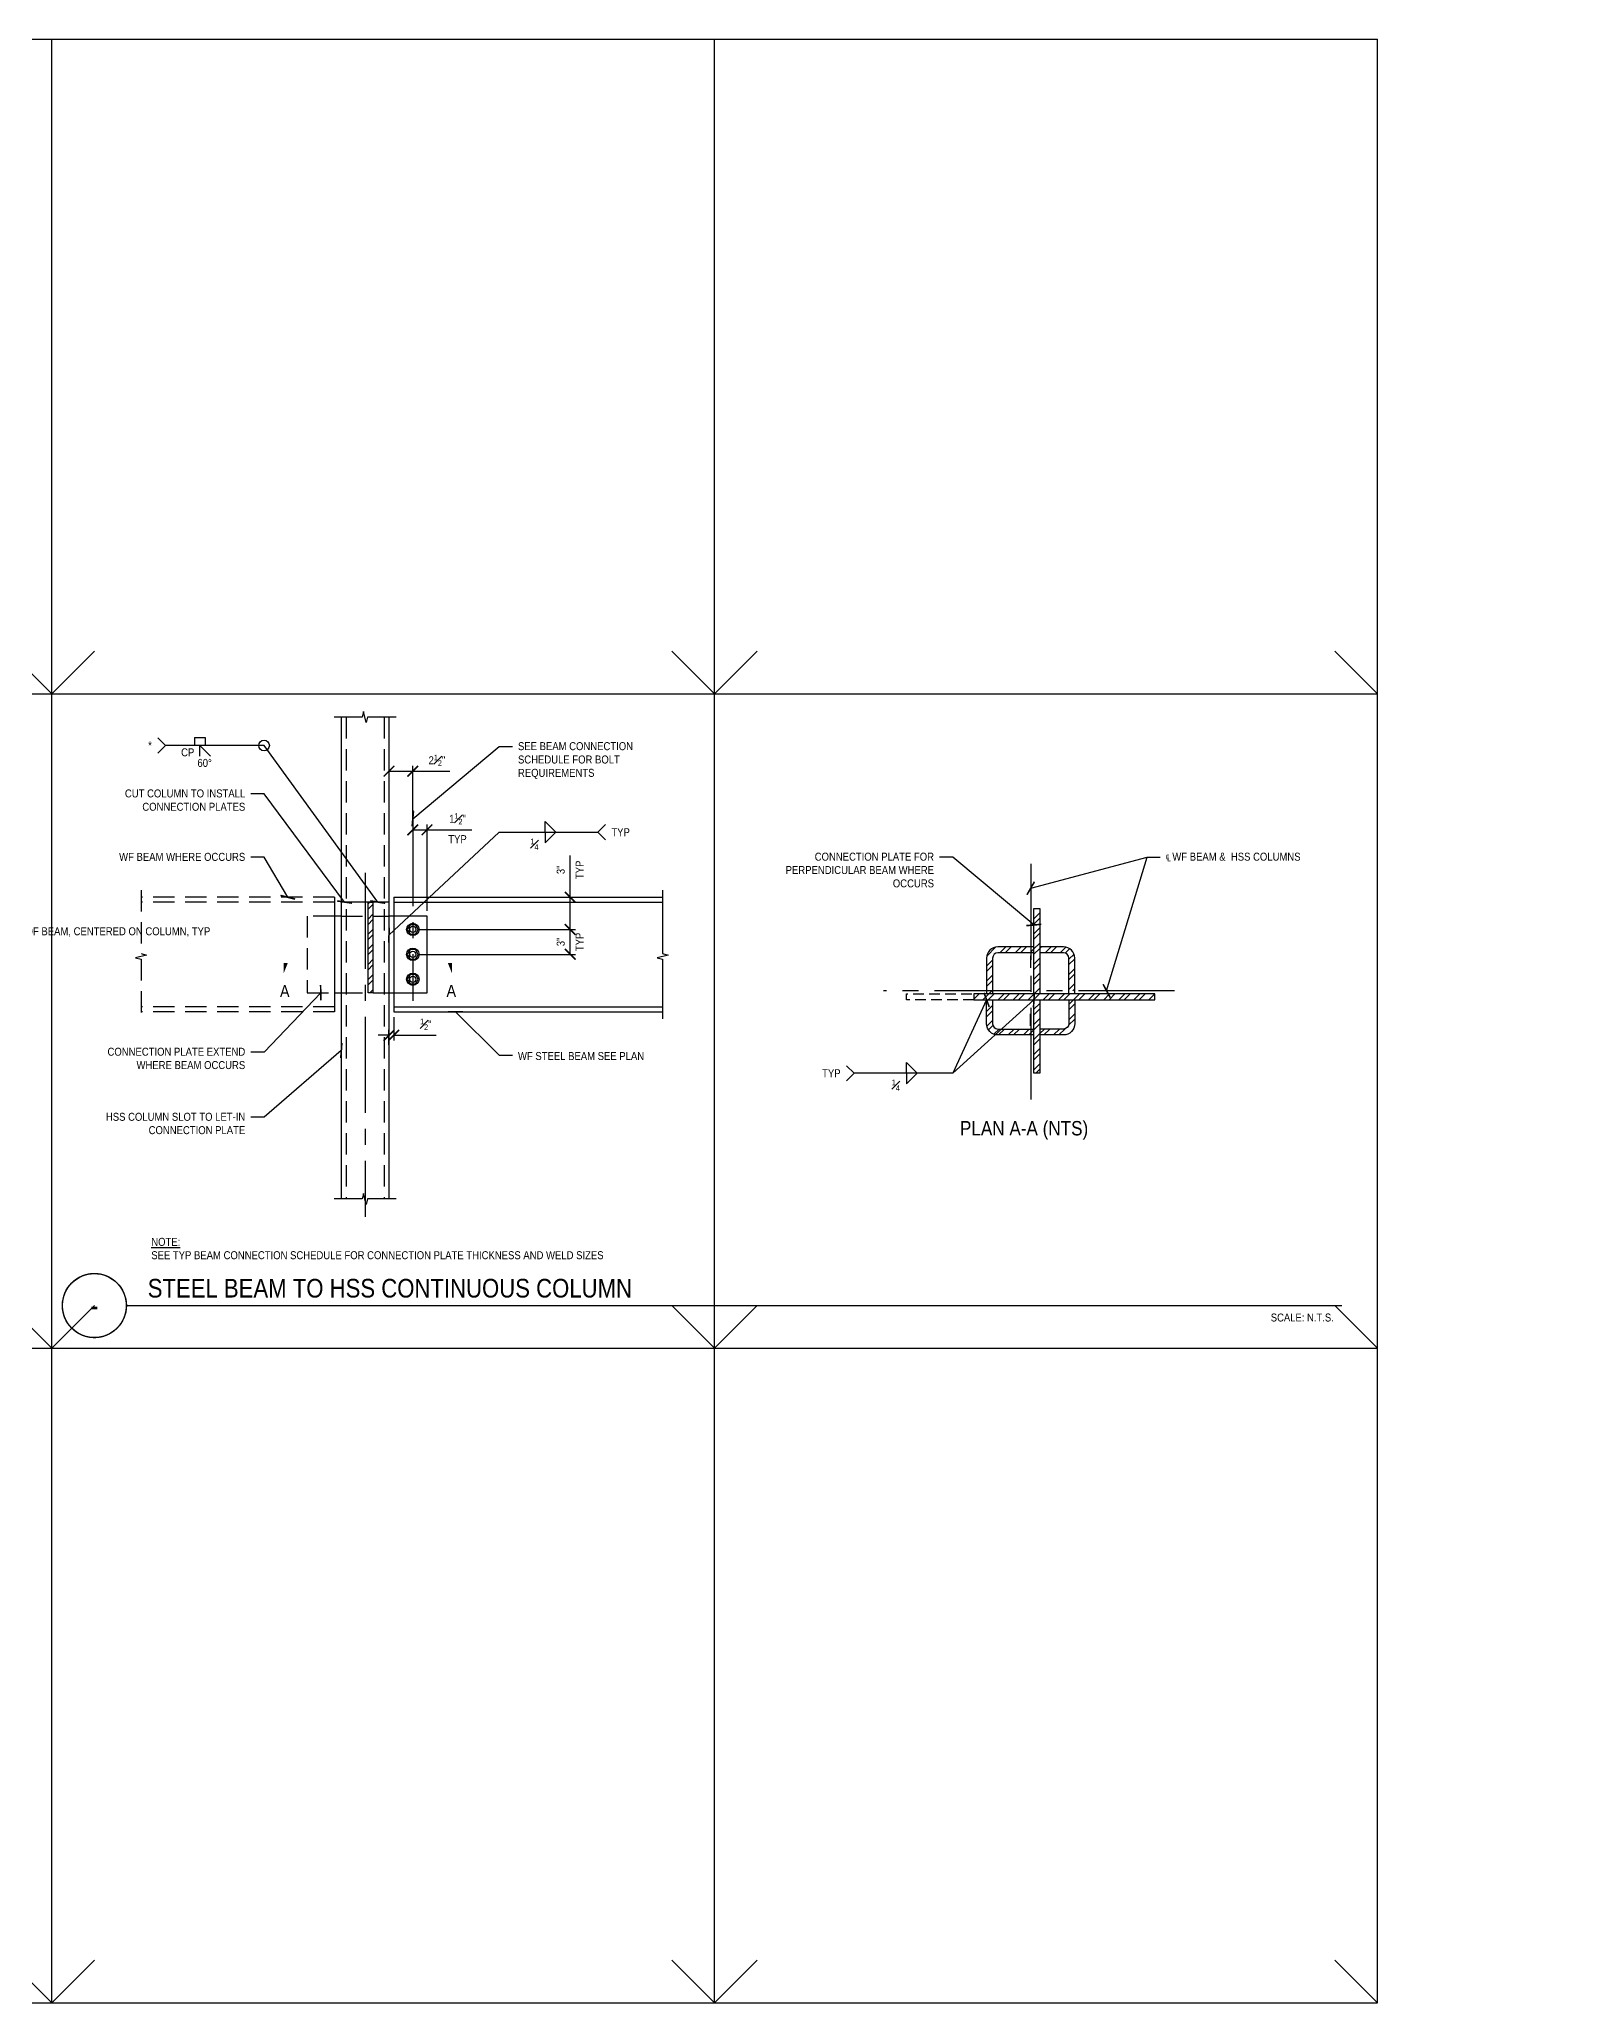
# Model space of a CAD drawing. Header units: inches. Extents: x -16404 to 14624, y -1591 to 16152.
# Drawn here: x -8450.9 to -8234.9, y 8532 to 8808 of the extents above; entities that cross this region are included whole.
import ezdxf
from ezdxf import colors
from ezdxf.entities.mleader import LeaderData, LeaderLine
from ezdxf.enums import TextEntityAlignment as Align
from ezdxf.math import Vec2, Vec3

# ---------------------------------------------------------------- set-up
doc = ezdxf.new("R2010")
doc.units = ezdxf.units.IN
doc.header["$LTSCALE"] = 24
doc.header["$MEASUREMENT"] = 0
for name, pattern in [('CENTER2', [1.125, 0.75, -0.125, 0.125, -0.125]), ('DASHED2', [0.375, 0.25, -0.125]), ('HIDDEN2', [0.1875, 0.125, -0.0625]), ('HIDDEN4', [0.09375, 0.0625, -0.03125])]:
    doc.linetypes.add(name, pattern=pattern)
doc.layers.get('0').update_dxf_attribs({"linetype": 'CONTINUOUS'})
doc.layers.get('DefPoints').update_dxf_attribs({"color": 251, "linetype": 'CONTINUOUS'})
for name, color, linetype in [('S-ANNO-DIMS', 2, 'CONTINUOUS'), ('S-ANNO-NOTE', 4, 'CONTINUOUS'), ('S-BOLT', 2, 'CONTINUOUS'), ('S-BREAK', 2, 'CONTINUOUS'), ('S-STEEL', 4, 'CONTINUOUS')]:
    doc.layers.add(name, color=color, linetype=linetype)
doc.layers.add('S-ANNO-GRID-NONPLOT', color=251, linetype='CONTINUOUS', plot=False)
doc.layers.add('S-HATCH1', color=1, linetype='CONTINUOUS', transparency=0.5)
doc.styles.add('Arial', font='arial.ttf', dxfattribs={"width": 0.85})
doc.dimstyles.new('DIM-12$0', dxfattribs={"dimscale": 12, "dimtxt": 0.09375, "dimasz": 0.109375, "dimexe": 0.0625, "dimexo": 0.0625, "dimgap": 0.0625, "dimtad": 1, "dimdec": 4, "dimzin": 11, "dimdsep": 46, "dimlunit": 4, "dimtxsty": 'Arial', "dimblk": 'ARCHTICK', "dimblk1": 'ARCHTICK', "dimblk2": 'ARCHTICK', "dimsah": 1, "dimcen": 0.125, "dimdle": 0.0625, "dimclrd": 256, "dimclre": 256, "dimclrt": 4, "dimadec": 0, "dimazin": 0, "dimtfac": 0.75, "dimtdec": 4, "dimtofl": 0, "dimtmove": 0, "dimatfit": 3, "dimldrblk": 'ARCHTICK', "dimfxl": 1, "dimfrac": 1, "dimtolj": 1, "dimtzin": 11, "dimarcsym": 0})
doc.dimstyles.new('DIM-12$7', dxfattribs={"dimscale": 12, "dimtxt": 0.09375, "dimasz": 0.125, "dimexe": 0.0625, "dimexo": 0.0625, "dimgap": 0.0625, "dimtad": 1, "dimdec": 4, "dimzin": 11, "dimdsep": 46, "dimlunit": 4, "dimtxsty": 'Arial', "dimblk": 'ARCHTICK', "dimcen": 0.125, "dimclrd": 256, "dimclre": 256, "dimclrt": 4, "dimadec": 0, "dimazin": 0, "dimtfac": 0.75, "dimtdec": 4, "dimtofl": 0, "dimtmove": 0, "dimatfit": 3, "dimldrblk": 'ARCHTICK', "dimfxl": 1, "dimfrac": 1, "dimtolj": 1, "dimtzin": 11, "dimarcsym": 0})
pattern_1 = [(45, (-718.4097, 4543.1808), (-1.06066017, 1.06066017), []), (45, (-718.4097, 4543.9308), (-1.06066017, 1.06066017), [])]

# ---------------------------------------------------------------- blocks, each defined once
blk = doc.blocks.new('NUT-Plan View 1in-new')
blk.add_lwpolyline([(-0.44, 0.76), (-0.88, 0), (-0.44, -0.76), (0.44, -0.76), (0.88, 0), (0.44, 0.76)], close=True)
for radius in [1, 0.5]:
    blk.add_circle((0, 0), radius)
blk = doc.blocks.new('_ARCHTICK')
at = {"color": 0, "linetype": 'ByBlock', "const_width": 0.15}
blk.add_lwpolyline([(-0.5, -0.5), (0.5, 0.5)], dxfattribs=at)
blk = doc.blocks.new('*D1087')
at = {"layer": 'DefPoints', "color": 0, "transparency": 16777216}
for p in [(-8398.34, 8682.87), (-8376.2, 8682.87), (-8398.34, 8679.37)]:
    blk.add_point(p, dxfattribs=at)
at = {"layer": 'S-ANNO-DIMS', "lineweight": -2, "transparency": 16777216}
for p, q in [((-8397.59, 8682.87), (-8375.45, 8682.87)), ((-8376.2, 8679.37), (-8376.2, 8682.87)), ((-8397.59, 8679.37), (-8375.45, 8679.37))]:
    blk.add_line(p, q, dxfattribs=at)
at = {"layer": 'S-ANNO-DIMS', "lineweight": -2, "transparency": 16777216, "xscale": 1.5, "yscale": 1.5, "zscale": 1.5}
for p, rotation in [((-8376.2, 8682.87), 90), ((-8376.2, 8679.37), 270)]:
    blk.add_blockref('_ARCHTICK', p, dxfattribs=dict(at, rotation=rotation))
at = {"layer": 'S-ANNO-DIMS', "color": 4, "transparency": 16777216, "char_height": 1.125, "attachment_point": 5, "rotation": 90, "style": 'Arial'}
for s, insert in [('\\A1;3"', (-8377.53, 8681.12)), ('\\A1;TYP', (-8374.89, 8681.12))]:
    blk.add_mtext(s, dxfattribs=dict(at, insert=insert))
blk = doc.blocks.new('*D1088')
at = {"layer": 'DefPoints', "color": 0, "transparency": 16777216}
for p in [(-8376.2, 8687.39), (-8376.2, 8687.39), (-8398.34, 8682.87)]:
    blk.add_point(p, dxfattribs=at)
at = {"layer": 'S-ANNO-DIMS', "lineweight": -2, "transparency": 16777216}
for p, q in [((-8376.2, 8687.39), (-8376.2, 8693.26)), ((-8376.2, 8682.87), (-8376.2, 8687.39)), ((-8397.59, 8682.87), (-8375.45, 8682.87))]:
    blk.add_line(p, q, dxfattribs=at)
at = {"layer": 'S-ANNO-DIMS', "lineweight": -2, "transparency": 16777216, "xscale": 1.5, "yscale": 1.5, "zscale": 1.5}
for p, rotation in [((-8376.2, 8687.39), 90), ((-8376.2, 8682.87), 270)]:
    blk.add_blockref('_ARCHTICK', p, dxfattribs=dict(at, rotation=rotation))
at = {"layer": 'S-ANNO-DIMS', "color": 4, "transparency": 16777216, "char_height": 1.125, "attachment_point": 5, "rotation": 90, "style": 'Arial'}
for s, insert in [('\\A1;3"', (-8377.53, 8691.25)), ('\\A1;TYP', (-8374.89, 8691.25))]:
    blk.add_mtext(s, dxfattribs=dict(at, insert=insert))
blk = doc.blocks.new('*D1089')
at = {"layer": 'DefPoints', "color": 0, "transparency": 16777216}
for p in [(-8398.34, 8696.88), (-8396.33, 8696.88), (-8396.33, 8684.72)]:
    blk.add_point(p, dxfattribs=at)
at = {"layer": 'S-ANNO-DIMS', "lineweight": -2, "transparency": 16777216}
for p, q in [((-8398.34, 8696.88), (-8396.33, 8696.88)), ((-8396.33, 8685.47), (-8396.33, 8697.63)), ((-8396.33, 8696.88), (-8390.04, 8696.88))]:
    blk.add_line(p, q, dxfattribs=at)
at = {"layer": 'S-ANNO-DIMS', "lineweight": -2, "transparency": 16777216, "xscale": 1.5, "yscale": 1.5, "zscale": 1.5, "rotation": 180}
blk.add_blockref('_ARCHTICK', (-8398.34, 8696.88), dxfattribs=at)
at = {"layer": 'S-ANNO-DIMS', "lineweight": -2, "transparency": 16777216, "xscale": 1.5, "yscale": 1.5, "zscale": 1.5}
blk.add_blockref('_ARCHTICK', (-8396.33, 8696.88), dxfattribs=at)
at = {"layer": 'S-ANNO-DIMS', "color": 4, "transparency": 16777216, "char_height": 1.125, "attachment_point": 5, "style": 'Arial'}
for s, insert in [('\\A1;1{\\H0.7x;\\S1#2;}"', (-8392.05, 8698.42)), ('\\A1;TYP', (-8392.05, 8695.56))]:
    blk.add_mtext(s, dxfattribs=dict(at, insert=insert))
blk = doc.blocks.new('*D1090')
at = {"layer": 'DefPoints', "color": 0, "transparency": 16777216}
for p in [(-8401.69, 8705.11), (-8401.69, 8705.11), (-8398.34, 8696.88)]:
    blk.add_point(p, dxfattribs=at)
at = {"layer": 'S-ANNO-DIMS', "lineweight": -2, "transparency": 16777216}
for p, q in [((-8401.69, 8705.11), (-8398.34, 8705.11)), ((-8398.34, 8697.63), (-8398.34, 8705.86)), ((-8398.34, 8705.11), (-8393.14, 8705.11))]:
    blk.add_line(p, q, dxfattribs=at)
at = {"layer": 'S-ANNO-DIMS', "lineweight": -2, "transparency": 16777216, "xscale": 1.5, "yscale": 1.5, "zscale": 1.5, "rotation": 180}
blk.add_blockref('_ARCHTICK', (-8401.69, 8705.11), dxfattribs=at)
at = {"layer": 'S-ANNO-DIMS', "lineweight": -2, "transparency": 16777216, "xscale": 1.5, "yscale": 1.5, "zscale": 1.5}
blk.add_blockref('_ARCHTICK', (-8398.34, 8705.11), dxfattribs=at)
at = {"layer": 'S-ANNO-DIMS', "color": 4, "transparency": 16777216, "insert": (-8394.94, 8706.65), "char_height": 1.125, "attachment_point": 5, "style": 'Arial'}
blk.add_mtext('\\A1;2{\\H0.7x;\\S1#2;}"', dxfattribs=at)
blk = doc.blocks.new('*D1091')
at = {"layer": 'DefPoints', "color": 0, "transparency": 16777216}
for p in [(-8401.02, 8671.31), (-8401.02, 8667.99), (-8401.69, 8665.9)]:
    blk.add_point(p, dxfattribs=at)
at = {"layer": 'S-ANNO-DIMS', "lineweight": -2, "transparency": 16777216}
for p, q in [((-8401.02, 8670.56), (-8401.02, 8667.24)), ((-8401.69, 8667.99), (-8403.19, 8667.99)), ((-8401.69, 8666.65), (-8401.69, 8668.74)), ((-8401.02, 8667.99), (-8395.06, 8667.99))]:
    blk.add_line(p, q, dxfattribs=at)
at = {"layer": 'S-ANNO-DIMS', "lineweight": -2, "transparency": 16777216, "xscale": 1.5, "yscale": 1.5, "zscale": 1.5}
blk.add_blockref('_ARCHTICK', (-8401.69, 8667.99), dxfattribs=at)
at = {"layer": 'S-ANNO-DIMS', "lineweight": -2, "transparency": 16777216, "xscale": 1.5, "yscale": 1.5, "zscale": 1.5, "rotation": 180}
blk.add_blockref('_ARCHTICK', (-8401.02, 8667.99), dxfattribs=at)
at = {"layer": 'S-ANNO-DIMS', "color": 4, "transparency": 16777216, "insert": (-8396.51, 8669.53), "char_height": 1.125, "attachment_point": 5, "style": 'Arial'}
blk.add_mtext('\\A1;{\\H0.7x;\\S1#2;}"', dxfattribs=at)
blk = doc.blocks.new('*U334')
at = {"const_width": 0.188}
for points in [[(-4.5, 0, -1), (4.5, 0, 3.732051)], [(-4.5, 0, 1), (4.5, 0, -3.732051)]]:
    blk.add_lwpolyline(points, format="xyb", dxfattribs=at)
blk.add_lwpolyline([(4.5, 0), (175.42, 0)], dxfattribs=at)
blk.add_circle((0, 0), 4.5)
at = {"style": 'Arial', "width": 0.85}
for tag, p in [('DWG_TITLE_1', (7.5, 6.19)), ('DWG_TITLE_2', (7.5, 2.44))]:
    blk.add_attdef(tag, text='', height=2.62, dxfattribs=at).set_placement(p, align=Align.MIDDLE_LEFT)
blk.add_attdef('#', text='', height=3, dxfattribs=at).set_placement((0, 0), align=Align.MIDDLE_CENTER)
blk.add_attdef('SCALE', text='', height=1.12, dxfattribs=at).set_placement((174.29, -1.12), align=Align.TOP_RIGHT)
blk = doc.blocks.new('_Integral')
at = {"color": 0, "linetype": 'ByBlock', "lineweight": -2}
for centre, start, end in [((0.44, -0.09), 102, 168), ((-0.44, 0.09), 282, 348)]:
    blk.add_arc(centre, 0.454, start, end, dxfattribs=at)
blk = doc.blocks.new('Se_24x36_DETAILS_GRID')
for p, q in [((0, 23), (7.767, 23)), ((0, 15.333), (0, 23)), ((7.767, 23), (15.535, 23)), ((7.767, 15.333), (7.767, 23)), ((15.535, 23), (23.302, 23)), ((15.535, 15.333), (15.535, 23)), ((23.302, 23), (31.07, 23)), ((23.302, 15.333), (23.302, 23)), ((31.07, 15.333), (31.07, 23)), ((0, 15.333), (0.5, 15.833)), ((7.767, 15.333), (8.267, 15.833)), ((15.535, 15.333), (16.035, 15.833)), ((23.302, 15.333), (23.802, 15.833)), ((0, 15.333), (7.767, 15.333)), ((0, 7.667), (0, 15.333)), ((7.767, 15.333), (15.535, 15.333)), ((7.767, 7.667), (7.767, 15.333)), ((15.535, 15.333), (23.302, 15.333)), ((15.535, 7.667), (15.535, 15.333)), ((23.302, 15.333), (31.07, 15.333)), ((23.302, 7.667), (23.302, 15.333)), ((31.07, 7.667), (31.07, 15.333)), ((0, 7.667), (0.5, 8.167)), ((7.767, 7.667), (8.267, 8.167)), ((15.535, 7.667), (16.035, 8.167)), ((23.302, 7.667), (23.802, 8.167)), ((0, 7.667), (7.767, 7.667)), ((0, 0), (0, 7.667)), ((7.767, 7.667), (15.535, 7.667)), ((7.767, 0), (7.767, 7.667)), ((15.535, 7.667), (23.302, 7.667)), ((15.535, 0), (15.535, 7.667)), ((23.302, 7.667), (31.07, 7.667)), ((23.302, 0), (23.302, 7.667)), ((31.07, 0), (31.07, 7.667)), ((0, 0), (0.5, 0.5)), ((7.767, 0), (8.267, 0.5)), ((15.535, 0), (16.035, 0.5)), ((23.302, 0), (23.802, 0.5)), ((0, 0), (7.767, 0)), ((7.767, 0), (15.535, 0)), ((15.535, 0), (23.302, 0)), ((23.302, 0), (31.07, 0))]:
    blk.add_line(p, q)
at = {"linetype": 'DASHED2', "ltscale": 0.5}
for p, q in [((7.767, 15.333), (7.267, 15.833)), ((15.535, 15.333), (15.035, 15.833)), ((23.302, 15.333), (22.802, 15.833)), ((31.07, 15.333), (30.57, 15.833)), ((7.767, 7.667), (7.267, 8.167)), ((15.535, 7.667), (15.035, 8.167)), ((23.302, 7.667), (22.802, 8.167)), ((31.07, 7.667), (30.57, 8.167)), ((7.767, 0), (7.267, 0.5)), ((15.535, 0), (15.035, 0.5)), ((23.302, 0), (22.802, 0.5)), ((31.07, 0), (30.57, 0.5))]:
    blk.add_line(p, q, dxfattribs=at)

msp = doc.modelspace()

# ---------------------------------------------------------------- hatches: boundary and pattern name
at = {"layer": 'S-HATCH1'}
h = msp.add_hatch(dxfattribs=at)
h.set_pattern_fill('STEEL', color=256, scale=12, style=0)
h.set_pattern_definition([(45, (-5822.5544, 9441.3157), (-1.0606602, 1.0606602), []), (45, (-5822.5544, 9442.0657), (-1.0606602, 1.0606602), [])])
h.paths.add_polyline_path([(-8404.62848, 8684.72059), (-8403.95848, 8684.72059), (-8403.95848, 8686.72059), (-8404.62848, 8686.72059)])
h.paths.add_polyline_path([(-8403.95848, 8684.72059), (-8404.62848, 8684.72059), (-8404.62848, 8677.12138), (-8403.95848, 8677.12138)])
h.paths.add_polyline_path([(-8404.62848, 8673.98059), (-8403.95848, 8673.98059), (-8403.95848, 8677.12138), (-8404.62848, 8677.12138)])
h = msp.add_hatch(dxfattribs=at)
h.set_pattern_fill('STEEL', color=256, scale=12, style=0)
h.set_pattern_definition(pattern_1)
h.paths.add_polyline_path([(-8310.15762, 8672.96505), (-8310.99512, 8672.96505), (-8310.99512, 8662.67701), (-8310.15762, 8662.67701)])
h.paths.add_polyline_path([(-8310.99512, 8674.23451), (-8310.15762, 8674.23451), (-8310.15762, 8685.79201), (-8310.99512, 8685.79201)])
h.paths.add_polyline_path([(-8310.99512, 8674.23451), (-8310.99512, 8673.80255), (-8310.15762, 8673.80255), (-8310.15762, 8674.23451)])
h = msp.add_hatch(dxfattribs=at)
h.set_pattern_fill('STEEL', color=256, scale=12, style=0)
h.set_pattern_definition(pattern_1)
h.paths.add_polyline_path([(-8311.44561, 8679.59451), (-8311.44561, 8680.43201), (-8316.05311, 8680.43201, 0.414213562), (-8317.64311, 8678.84201), (-8317.64311, 8674.23451), (-8316.80561, 8674.23451), (-8316.80561, 8678.84451, -0.414213562), (-8316.05561, 8679.59451)])
h.paths.add_polyline_path([(-8311.44561, 8679.59451), (-8310.99512, 8679.59451), (-8310.99512, 8680.43201), (-8311.44561, 8680.43201)])
h.paths.add_polyline_path([(-8316.80561, 8673.80255), (-8316.80561, 8674.23451), (-8317.64311, 8674.23451), (-8317.64311, 8673.80255)])
h = msp.add_hatch(dxfattribs=at)
h.set_pattern_fill('STEEL', color=256, scale=12, style=0)
h.set_pattern_definition(pattern_1)
h.paths.add_polyline_path([(-8306.08561, 8674.23451), (-8305.24811, 8674.23451), (-8305.24811, 8678.84201, 0.414213562), (-8306.83811, 8680.43201), (-8310.15762, 8680.43201), (-8310.15762, 8679.59451), (-8306.83561, 8679.59451, -0.414213562), (-8306.08561, 8678.84451)])
h = msp.add_hatch(dxfattribs=at)
h.set_pattern_fill('STEEL', color=256, scale=12, style=0)
h.set_pattern_definition(pattern_1)
h.paths.add_polyline_path([(-8293.98114, 8672.96505), (-8293.98114, 8673.80255), (-8311.44561, 8673.80255), (-8311.44561, 8672.96505)])
h.paths.add_polyline_path([(-8311.44561, 8672.96505), (-8311.44561, 8673.80255), (-8319.44527, 8673.80255), (-8319.44527, 8672.96505)])
h = msp.add_hatch(dxfattribs=at)
h.set_pattern_fill('STEEL', color=256, scale=12, style=0)
h.set_pattern_definition(pattern_1)
h.paths.add_polyline_path([(-8316.80561, 8672.96505), (-8317.64311, 8672.96505), (-8317.64311, 8669.62701, 0.177916695), (-8317.26479, 8668.59749), (-8316.57851, 8669.08686, -0.202528888), (-8316.80561, 8669.62451)])
h.paths.add_polyline_path([(-8316.05561, 8668.87451, -0.195300845), (-8316.57851, 8669.08686), (-8317.26479, 8668.59749, 0.2200781), (-8316.05311, 8668.03701), (-8311.44561, 8668.03701), (-8311.44561, 8668.87451)])
h.paths.add_polyline_path([(-8311.44561, 8668.03701), (-8310.99512, 8668.03701), (-8310.99512, 8668.87451), (-8311.44561, 8668.87451)])
h = msp.add_hatch(dxfattribs=at)
h.set_pattern_fill('STEEL', color=256, scale=12, style=0)
h.set_pattern_definition(pattern_1)
h.paths.add_polyline_path([(-8306.08561, 8669.62451, -0.414213562), (-8306.83561, 8668.87451), (-8310.15762, 8668.87451), (-8310.15762, 8668.03701), (-8306.83811, 8668.03701, 0.414213562), (-8305.24811, 8669.62701), (-8305.24811, 8672.96505), (-8306.08561, 8672.96505)])

# ---------------------------------------------------------------- linework, layer by layer
at = {"layer": 'S-ANNO-NOTE'}
for p, q in [((-8429.01104, 8709.8346), (-8429.01104, 8708.73106)), ((-8429.01104, 8709.8346), (-8427.51104, 8709.8346)), ((-8427.51104, 8709.8346), (-8427.51104, 8708.73106))]:
    msp.add_line(p, q, dxfattribs=at)
at = {"layer": 'S-ANNO-NOTE', "color": 1, "linetype": 'CENTER2', "ltscale": 0.75}
for p, q in [((-8398.33568, 8699.65954), (-8398.33568, 8672.8303)), ((-8311.44561, 8692.10223), (-8311.44561, 8658.96278)), ((-8405.03568, 8690.82375), (-8405.03568, 8642.46534)), ((-8291.20868, 8674.23451), (-8332.14887, 8674.23451))]:
    msp.add_line(p, q, dxfattribs=at)
at = {"layer": 'S-ANNO-NOTE'}
for points in [[(-8434.18783, 8707.6704), (-8433.12717, 8708.73106), (-8434.18783, 8709.79172)], [(-8428.26104, 8707.23106), (-8428.26104, 8708.73106), (-8426.76104, 8707.23106)], [(-8379.70041, 8696.54175), (-8379.70041, 8698.04175), (-8378.20041, 8696.54175)], [(-8371.25456, 8695.48109), (-8372.31522, 8696.54175), (-8371.25456, 8697.60241)], [(-8379.70041, 8696.54175), (-8379.70041, 8695.04175), (-8378.20041, 8696.54175)], [(-8337.33532, 8661.59832), (-8336.27466, 8662.65898), (-8337.33532, 8663.71964)], [(-8328.88948, 8662.65898), (-8328.88948, 8664.15898), (-8327.38948, 8662.65898)], [(-8328.88948, 8662.65898), (-8328.88948, 8661.15898), (-8327.38948, 8662.65898)]]:
    msp.add_lwpolyline(points, dxfattribs=at)
for points in [[(-8414.20187, 8678.15283, 0, 0, 0), (-8416.22988, 8678.15283, 0.5625, 0.5625, 0), (-8416.22988, 8678.10303, 0.5625, 0, 0), (-8416.51113, 8676.64976, 0, 0, 0)], [(-8395.11085, 8678.15283, 0, 0, 0), (-8393.08284, 8678.15283, 0.5625, 0.5625, 0), (-8393.08284, 8678.10303, 0.5625, 0, 0), (-8392.80159, 8676.64976, 0, 0, 0)]]:
    msp.add_lwpolyline(points, format="xyseb", dxfattribs=at)
msp.add_circle((-8419.25506, 8708.73106), 0.75, dxfattribs=at)
at = {"layer": 'S-BREAK'}
for points in [[(-8400.68568, 8712.72826), (-8404.68822, 8712.72826), (-8404.87751, 8711.9499), (-8405.25608, 8713.50661), (-8405.44537, 8712.72826), (-8409.38568, 8712.72826)], [(-8363.20805, 8688.39059), (-8363.20805, 8679.46563), (-8362.4297, 8679.27634), (-8363.9864, 8678.89777), (-8363.20805, 8678.70848), (-8363.20805, 8670.31059)], [(-8400.68568, 8644.99593), (-8404.68822, 8644.99593), (-8404.87751, 8644.21758), (-8405.25608, 8645.77429), (-8405.44537, 8644.99593), (-8409.38568, 8644.99593)]]:
    msp.add_lwpolyline(points, dxfattribs=at)
at = {"layer": 'S-BREAK', "linetype": 'HIDDEN2'}
msp.add_lwpolyline([(-8436.55441, 8688.39059), (-8436.55441, 8679.46563), (-8435.77606, 8679.27634), (-8437.33276, 8678.89777), (-8436.55441, 8678.70848), (-8436.55441, 8670.31059)], dxfattribs=at)
at = {"layer": 'S-STEEL'}
for p, q in [((-8408.38568, 8712.72826), (-8408.38568, 8644.99593)), ((-8401.68568, 8712.72826), (-8401.68568, 8644.99593)), ((-8401.01568, 8684.72059), (-8401.01568, 8673.98059)), ((-8311.46019, 8679.16374), (-8311.46019, 8677.45699)), ((-8311.46019, 8669.30528), (-8311.46019, 8671.01204))]:
    msp.add_line(p, q, dxfattribs=at)
at = {"layer": 'S-STEEL', "color": 2, "linetype": 'HIDDEN2'}
for p, q in [((-8407.71568, 8712.72826), (-8407.71568, 8644.99593)), ((-8402.35568, 8712.72826), (-8402.35568, 8644.99593)), ((-8409.35092, 8687.39059), (-8436.55441, 8687.39059)), ((-8409.35092, 8686.72059), (-8436.55441, 8686.72059)), ((-8409.35092, 8687.39059), (-8409.35092, 8684.72059)), ((-8408.38568, 8684.72059), (-8401.68568, 8684.72059)), ((-8409.35092, 8671.98059), (-8436.55441, 8671.98059)), ((-8409.35092, 8673.98059), (-8409.35092, 8671.31059)), ((-8408.38568, 8673.98059), (-8401.68568, 8673.98059)), ((-8409.35092, 8671.31059), (-8436.55441, 8671.31059))]:
    msp.add_line(p, q, dxfattribs=at)
at = {"layer": 'S-STEEL', "color": 3}
for p, q in [((-8401.68568, 8686.72059), (-8408.38568, 8686.72059)), ((-8401.01568, 8687.39059), (-8363.20805, 8687.39059)), ((-8401.01568, 8687.39059), (-8401.01568, 8684.72059)), ((-8401.01568, 8686.72059), (-8363.20805, 8686.72059)), ((-8401.01568, 8673.98059), (-8401.01568, 8671.31059)), ((-8401.01568, 8671.98059), (-8363.20805, 8671.98059)), ((-8401.01568, 8671.31059), (-8363.20805, 8671.31059))]:
    msp.add_line(p, q, dxfattribs=at)
at = {"layer": 'S-STEEL', "flags": 128}
for points in [[(-8403.95848, 8686.72059), (-8403.95848, 8673.98059), (-8404.62848, 8673.98059), (-8404.62848, 8686.72059)], [(-8293.98114, 8672.96505), (-8293.98114, 8673.80255), (-8319.44527, 8673.80255), (-8319.44527, 8672.96505)]]:
    msp.add_lwpolyline(points, close=True, dxfattribs=at)
for points in [[(-8310.99512, 8673.80255), (-8310.99512, 8685.79201), (-8310.15762, 8685.79201), (-8310.15762, 8673.80255)], [(-8310.15762, 8672.96505), (-8310.15762, 8662.67701), (-8310.99512, 8662.67701), (-8310.99512, 8672.96505)]]:
    msp.add_lwpolyline(points, dxfattribs=at)
at = {"layer": 'S-STEEL', "color": 2, "linetype": 'HIDDEN2'}
msp.add_lwpolyline([(-8409.35092, 8684.72059), (-8413.19926, 8684.72059), (-8413.19926, 8673.98059), (-8409.35092, 8673.98059)], dxfattribs=at)
at = {"layer": 'S-STEEL', "color": 3}
msp.add_lwpolyline([(-8408.38568, 8684.72059), (-8409.35092, 8684.72059), (-8409.35092, 8673.98059), (-8408.38568, 8673.98059)], dxfattribs=at)
at = {"layer": 'S-STEEL', "color": 3, "flags": 128}
msp.add_lwpolyline([(-8401.68568, 8673.98059), (-8396.32568, 8673.98059), (-8396.32568, 8684.72059), (-8401.68568, 8684.72059)], dxfattribs=at)
at = {"layer": 'S-STEEL', "flags": 128}
for points in [[(-8310.99512, 8680.43201), (-8316.05311, 8680.43201, 0.414213562), (-8317.64311, 8678.84201), (-8317.64311, 8673.80255)], [(-8305.24811, 8673.80255), (-8305.24811, 8678.84201, 0.414213562), (-8306.83811, 8680.43201), (-8310.15762, 8680.43201)], [(-8310.99512, 8679.59451), (-8316.05561, 8679.59451, 0.414213562), (-8316.80561, 8678.84451), (-8316.80561, 8673.80255)], [(-8306.08561, 8673.80255), (-8306.08561, 8678.84451, 0.414213562), (-8306.83561, 8679.59451), (-8310.15762, 8679.59451)], [(-8310.99512, 8668.03701), (-8316.05311, 8668.03701, -0.414213562), (-8317.64311, 8669.62701), (-8317.64311, 8672.96505)], [(-8316.80561, 8672.96505), (-8316.80561, 8669.62451, 0.414213562), (-8316.05561, 8668.87451), (-8310.99512, 8668.87451)], [(-8305.24811, 8672.96505), (-8305.24811, 8669.62701, -0.414213562), (-8306.83811, 8668.03701), (-8310.15762, 8668.03701)], [(-8306.08561, 8672.96505), (-8306.08561, 8669.62451, -0.414213562), (-8306.83561, 8668.87451), (-8310.15762, 8668.87451)]]:
    msp.add_lwpolyline(points, format="xyb", dxfattribs=at)
at = {"layer": 'S-STEEL', "color": 2, "linetype": 'HIDDEN4', "flags": 128}
msp.add_lwpolyline([(-8319.44527, 8672.96505), (-8328.91008, 8672.96505), (-8328.91008, 8673.80255), (-8319.44527, 8673.80255)], close=True, dxfattribs=at)

# ---------------------------------------------------------------- block references
at = {"layer": 'S-ANNO-GRID-NONPLOT', "xscale": 12, "yscale": 12, "zscale": 12}
msp.add_blockref('Se_24x36_DETAILS_GRID', (-8635.5314, 8532), dxfattribs=at)
at = {"layer": 'S-ANNO-NOTE'}
msp.add_blockref('*U334', (-8443.1132, 8630), dxfattribs=at).add_auto_attribs({'#': '-', 'DWG_TITLE_2': 'STEEL BEAM TO HSS CONTINUOUS COLUMN ', 'SCALE': 'SCALE: N.T.S.'})
at = {"layer": 'S-BOLT', "xscale": 0.875, "yscale": 0.875, "zscale": 0.875}
for p in [(-8398.33568, 8682.87059), (-8398.33568, 8679.37059), (-8398.33568, 8675.87059)]:
    msp.add_blockref('NUT-Plan View 1in-new', p, dxfattribs=at)

# ---------------------------------------------------------------- texts
at = {"layer": 'S-ANNO-NOTE', "color": 4, "char_height": 1.125, "style": 'Arial'}
for s, insert, width, attachment_point in [('*', (-8435.03145, 8708.73106), 14.5516162, 6), ('\\A1;CP', (-8429.0627, 8708.32896), 3.6570708, 3), ('SEE BEAM CONNECTION SCHEDULE FOR BOLT REQUIREMENTS', (-8383.54533, 8709.1972), 22.5039397, 1), ('\\A1;60%%D', (-8426.59905, 8706.8407), 3.6570708, 3), ('CUT COLUMN TO INSTALL CONNECTION PLATES', (-8421.89706, 8702.55389), 22.5302798, 3), ('TYP', (-8370.41094, 8696.54175), 14.5516162, 4), ('\\A1;{\\H0.7x;\\S1#4;}', (-8380.66079, 8695.6421), 3.6570708, 3), ('WF BEAM WHERE OCCURS', (-8421.89706, 8693.63598), 22.5302798, 3), ('CONNECTION PLATE FOR PERPENDICULAR BEAM WHERE OCCURS', (-8325.04455, 8693.65999), 22.5039397, 3), ('℄ WF BEAM &  HSS COLUMNS', (-8292.44427, 8693.65999), 22.5039397, 1), ('CONNECTION PLATE EXTEND WHERE BEAM OCCURS', (-8421.89706, 8666.24387), 22.5302798, 3), ('WF STEEL BEAM SEE PLAN', (-8383.54533, 8665.63665), 22.5039397, 1), ('TYP', (-8338.17894, 8662.65898), 14.5516162, 6), ('\\A1;{\\H0.7x;\\S1#4;}', (-8329.84986, 8661.75934), 3.6570708, 3), ('HSS COLUMN SLOT TO LET-IN CONNECTION PLATE', (-8421.89706, 8657.09743), 22.5302798, 3), ('{\\LNOTE:} \\PSEE TYP BEAM CONNECTION SCHEDULE FOR CONNECTION PLATE THICKNESS AND WELD SIZES', (-8435.11316, 8636.50001), 75.4387516, 7)]:
    msp.add_mtext(s, dxfattribs=dict(at, insert=insert, width=width, attachment_point=attachment_point))
at = {"layer": 'S-ANNO-NOTE', "char_height": 1.6875, "style": 'Arial'}
for insert, width, attachment_point in [((-8417.00982, 8674.20616), 1.8261317, 4), ((-8392.25406, 8674.23516), 1.6946956, 6)]:
    msp.add_mtext('A', dxfattribs=dict(at, insert=insert, width=width, attachment_point=attachment_point))
at = {"layer": 'S-ANNO-NOTE', "color": 6, "insert": (-8312.37452, 8653.30457), "char_height": 2.025, "width": 17.9700931, "attachment_point": 8, "style": 'Arial'}
msp.add_mtext('PLAN A-A (NTS)', dxfattribs=at)

# ---------------------------------------------------------------- dimensions: what is measured, and where the dimension line sits
at = {"layer": 'S-ANNO-DIMS'}
for base, p1, p2, angle, text, picture, middle in [((-8401.68568, 8705.10596), (-8398.33569, 8696.87657), (-8401.68568, 8705.10596), 180, '2{\\H0.7x;\\S1#2;}"', '*D1090', (-8394.94355, 8705.10596)), ((-8376.20118, 8687.39059), (-8398.33568, 8682.87059), (-8376.20118, 8687.39059), 90, '3"\\XTYP', '*D1088', (-8376.20118, 8691.25148)), ((-8376.20118, 8682.87059), (-8398.33568, 8679.37059), (-8398.33568, 8682.87059), 90, '3"\\XTYP', '*D1087', (-8376.20118, 8681.12059))]:
    dim = msp.add_linear_dim(base=base, p1=p1, p2=p2, angle=angle, text=text, dimstyle='DIM-12$0', override={"dimasz": 0.125, "dimsah": 0, "dimdle": 0}, dxfattribs=at)
    dim.commit()
    dim.dimension.update_dxf_attribs({"geometry": picture, "text_midpoint": middle, "dimtype": 160})
for base, p1, p2, text, picture, middle in [((-8396.32568, 8696.87658), (-8398.33568, 8696.87658), (-8396.32568, 8684.72059), '1{\\H0.7x;\\S1#2;}"\\XTYP', '*D1089', (-8392.04907, 8696.87658)), ((-8401.01568, 8667.98849), (-8401.68568, 8665.90484), (-8401.01568, 8671.31059), '{\\H0.7x;\\S1#2;}"', '*D1091', (-8396.51059, 8667.98849))]:
    dim = msp.add_linear_dim(base=base, p1=p1, p2=p2, text=text, dimstyle='DIM-12$0', override={"dimasz": 0.125, "dimsah": 0, "dimdle": 0}, dxfattribs=at)
    dim.commit()
    dim.dimension.update_dxf_attribs({"geometry": picture, "text_midpoint": middle, "dimtype": 160})

# ---------------------------------------------------------------- leaders
for points in [[(-8403.26718, 8686.72059), (-8419.25506, 8708.73106), (-8433.12717, 8708.73106)], [(-8398.33568, 8698.41778), (-8386.18733, 8708.57155), (-8384.32274, 8708.57155)], [(-8407.92974, 8686.72059), (-8419.25506, 8701.92825), (-8421.11965, 8701.92825)], [(-8401.68568, 8682.08031), (-8386.18733, 8696.54175), (-8372.31522, 8696.54175)], [(-8415.9149, 8687.39059), (-8419.25506, 8693.01033), (-8421.11965, 8693.01033)], [(-8310.99512, 8683.49984), (-8322.40255, 8693.03434), (-8324.26714, 8693.03434)], [(-8311.44561, 8688.66144), (-8295.08627, 8693.03434), (-8293.22167, 8693.03434)], [(-8300.76924, 8674.23451), (-8295.08627, 8693.03434), (-8293.22167, 8693.03434)], [(-8411.27509, 8673.98059), (-8419.25506, 8665.61822), (-8421.11965, 8665.61822)], [(-8317.64311, 8672.96505), (-8322.40255, 8662.65898), (-8336.27466, 8662.65898)], [(-8310.99512, 8672.96505), (-8322.40255, 8662.65898), (-8336.27466, 8662.65898)], [(-8392.33748, 8671.29207), (-8386.18733, 8665.20351), (-8384.32274, 8665.20351)], [(-8408.38568, 8665.85826), (-8419.25506, 8656.47178), (-8421.11965, 8656.47178)]]:
    msp.add_leader(points, dimstyle='DIM-12$7', dxfattribs=at)
at = {"layer": 'S-ANNO-NOTE'}
ml = msp.add_multileader_mtext('Standard', dxfattribs=at)
ml.set_content('COLUMN PER PLAN', color=4, style='Arial')
ml.set_leader_properties(color=2)
ml.build(insert=Vec2(0, 0))
ml.multileader.update_dxf_attribs({"dogleg_length": 0.36, "arrow_head_size": 1.3125, "scale": 12})
ctx = ml.context
ctx.base_point, ctx.scale, ctx.char_height, ctx.arrow_head_size, ctx.landing_gap_size, ctx.plane_origin = Vec3(-8476.0229, 8782.53134), 12, 1.125, 1.3125, 1.08, Vec3(-8394.51746, 9071.28505)
notes = []
notes.append((ctx, [(1, (1, 1, 0), (-8477.5229, 8782.53134), (1, 0), 1.5, [(0, [(-8493.81198, 8793.24118)], 0, [])])]))
ctx.mtext.insert, ctx.mtext.width, ctx.mtext.flow_direction = Vec3(-8474.9429, 8783.10343), 20, 5
ml = msp.add_multileader_mtext('Standard', dxfattribs=at)
ml.set_content('BEAM PER PLAN', color=4, style='Arial')
ml.set_leader_properties(color=2)
ml.build(insert=Vec2(0, 0))
ml.multileader.update_dxf_attribs({"dogleg_length": 0.36, "arrow_head_size": 1.3125, "scale": 12})
ctx = ml.context
ctx.base_point, ctx.scale, ctx.char_height, ctx.arrow_head_size, ctx.landing_gap_size, ctx.plane_origin = Vec3(-8476.0229, 8786.05087), 12, 1.125, 1.3125, 1.08, Vec3(-8394.51746, 9078.68169)
notes.append((ctx, [(1, (1, 1, 0), (-8477.5229, 8786.05087), (1, 0), 1.5, [(0, [(-8484.32779, 8791.76875)], 0, [])])]))
ctx.mtext.insert, ctx.mtext.width, ctx.mtext.flow_direction = Vec3(-8474.9429, 8786.61337), 20, 5
ml = msp.add_multileader_mtext('Standard', dxfattribs=at)
ml.set_content('CONTINUE BEAM WHERE OCCURS', color=256, style='Arial')
ml.set_leader_properties(color=2)
ml.build(insert=Vec2(0, 0))
ml.multileader.update_dxf_attribs({"dogleg_length": 0.36, "arrow_head_size": 1.3125, "scale": 12})
ctx = ml.context
ctx.base_point, ctx.scale, ctx.char_height, ctx.arrow_head_size, ctx.landing_gap_size, ctx.plane_origin = Vec3(-8596.45997, 8787.54001), 12, 1.125, 1.3125, 0.75, Vec3(-8620.62704, 9084.12505)
notes.append((ctx, [(0, (1, 1, 0), (-8597.95997, 8787.54001), (1, 0), 1.5, [(0, [(-8600.85034, 8781.99108)], 0, [])])]))
ctx.mtext.insert, ctx.mtext.width, ctx.mtext.flow_direction = Vec3(-8595.70997, 8788.1121), 12.9919697, 5
ml = msp.add_multileader_mtext('Standard', dxfattribs=at)
ml.set_content('\\A1;{\\C4;WEB STIFFENER \\H0.69999x;\\S3#8;\\H1.4286x;" EACH SIDE OF BEAM, CENTERED ON COLUMN, TYP}', color=256, style='Arial')
ml.set_leader_properties(color=2)
ml.set_arrow_properties(name='INTEGRAL')
ml.build(insert=Vec2(0, 0))
ml.multileader.update_dxf_attribs({"dogleg_length": 0.36, "arrow_head_size": 1.3125, "scale": 12})
ctx = ml.context
ctx.base_point, ctx.scale, ctx.char_height, ctx.arrow_head_size, ctx.landing_gap_size, ctx.plane_origin = Vec3(-8563.40346, 8781.56027), 12, 1.125, 1.3125, 0.75, Vec3(-8610.11149, 9079.05839)
notes.append((ctx, [(0, (1, 1, 0), (-8564.90346, 8781.56027), (1, 0), 1.5, [(0, [(-8572.78196, 8775.50491)], 0, [])])]))
ctx.mtext.insert, ctx.mtext.width, ctx.mtext.defined_height, ctx.mtext.flow_direction = Vec3(-8562.65346, 8782.12277), 16.9548213, 6.1403, 5
ml = msp.add_multileader_mtext('Standard', dxfattribs=at)
ml.set_content('\\A1;{\\C4;WEB STIFFENER \\H0.69999x;\\S3#8;\\H1.4286x;" EACH SIDE OF BEAM, CENTERED ON COLUMN, TYP}', color=256, style='Arial')
ml.set_leader_properties(color=2)
ml.set_arrow_properties(name='INTEGRAL')
ml.build(insert=Vec2(0, 0))
ml.multileader.update_dxf_attribs({"dogleg_length": 0.36, "arrow_head_size": 1.3125, "scale": 12})
ctx = ml.context
ctx.base_point, ctx.scale, ctx.char_height, ctx.arrow_head_size, ctx.landing_gap_size, ctx.plane_origin = Vec3(-8563.40346, 8781.56027), 12, 1.125, 1.3125, 0.75, Vec3(-8610.11149, 9079.05839)
notes.append((ctx, [(0, (1, 1, 0), (-8564.90346, 8781.56027), (1, 0), 1.5, [(0, [(-8572.78196, 8775.50491)], 0, [])])]))
ctx.mtext.insert, ctx.mtext.width, ctx.mtext.defined_height, ctx.mtext.flow_direction = Vec3(-8562.65346, 8782.12277), 16.9548213, 6.1403, 5
ml = msp.add_multileader_mtext('Standard', dxfattribs=at)
ml.set_content('\\A1;{\\H0.7x;\\S3#8;\\H1.42857x;" STIFFENER PLATE}', color=4, style='Arial')
ml.set_leader_properties(color=2)
ml.build(insert=Vec2(0, 0))
ml.multileader.update_dxf_attribs({"dogleg_length": 0.36, "arrow_head_size": 1.3125, "scale": 12})
ctx = ml.context
ctx.base_point, ctx.scale, ctx.char_height, ctx.arrow_head_size, ctx.landing_gap_size, ctx.plane_origin = Vec3(-8476.0229, 8772.18329), 12, 1.125, 1.3125, 1.08, Vec3(-8394.51746, 9060.93699)
notes.append((ctx, [(1, (1, 1, 0), (-8477.5229, 8772.18329), (1, 0), 1.5, [(0, [(-8495.99325, 8759.16751)], 0, [])])]))
ctx.mtext.insert, ctx.mtext.width, ctx.mtext.flow_direction = Vec3(-8474.9429, 8772.75538), 20, 5
ml = msp.add_multileader_mtext('Standard', dxfattribs=at)
ml.set_content('{\\C4;HSS COLUMN PER PLAN}', color=4, style='Arial')
ml.set_leader_properties(color=2)
ml.build(insert=Vec2(0, 0))
ml.multileader.update_dxf_attribs({"dogleg_length": 0.36, "arrow_head_size": 1.3125, "scale": 12})
ctx = ml.context
ctx.base_point, ctx.scale, ctx.char_height, ctx.arrow_head_size, ctx.landing_gap_size, ctx.plane_origin = Vec3(-8563.40346, 8745.56908), 12, 1.125, 1.3125, 1.08, Vec3(-8610.11149, 9040.46982)
notes.append((ctx, [(0, (1, 1, 0), (-8564.90346, 8745.56908), (1, 0), 1.5, [(0, [(-8572.11908, 8750.27639)], 0, [])])]))
ctx.mtext.insert, ctx.mtext.width, ctx.mtext.defined_height, ctx.mtext.flow_direction = Vec3(-8562.32346, 8746.13158), 15.0763079, 2.30553, 5
ml = msp.add_multileader_mtext('Standard', dxfattribs=at)
ml.set_content('COLUMN ABOVE WHERE OCCURS', color=256, style='Arial')
ml.set_leader_properties(color=2)
ml.build(insert=Vec2(0, 0))
ml.multileader.update_dxf_attribs({"dogleg_length": 0.36, "arrow_head_size": 1.3125, "scale": 12})
ctx = ml.context
ctx.base_point, ctx.scale, ctx.char_height, ctx.arrow_head_size, ctx.landing_gap_size, ctx.plane_origin = Vec3(-8506.99892, 8697.32716), 12, 1.125, 1.3125, 0.75, Vec3(-8531.16598, 8991.02415)
notes.append((ctx, [(0, (1, 1, 0), (-8508.49892, 8697.32716), (1, 0), 1.5, [(0, [(-8514.57548, 8689.26194)], 0, [])])]))
ctx.mtext.insert, ctx.mtext.width, ctx.mtext.flow_direction = Vec3(-8506.24892, 8697.89925), 12.9919697, 5
ml = msp.add_multileader_mtext('Standard', dxfattribs=at)
ml.set_content('CONTINUE BEAM WHERE OCCURS', color=256, style='Arial')
ml.set_leader_properties(color=2)
ml.build(insert=Vec2(0, 0))
ml.multileader.update_dxf_attribs({"dogleg_length": 0.36, "arrow_head_size": 1.3125, "scale": 12})
ctx = ml.context
ctx.base_point, ctx.scale, ctx.char_height, ctx.arrow_head_size, ctx.landing_gap_size, ctx.plane_origin = Vec3(-8506.99892, 8688.81542), 12, 1.125, 1.3125, 0.75, Vec3(-8531.16598, 8985.40047)
notes.append((ctx, [(0, (1, 1, 0), (-8508.49892, 8688.81542), (1, 0), 1.5, [(0, [(-8511.38929, 8683.2665)], 0, [])])]))
ctx.mtext.insert, ctx.mtext.width, ctx.mtext.flow_direction = Vec3(-8506.24892, 8689.38751), 12.9919697, 5
ml = msp.add_multileader_mtext('Standard', dxfattribs=at)
ml.set_content('\\A1;{\\C4;WEB STIFFENER \\H0.69999x;\\S3#8;\\H1.4286x;" EACH SIDE OF BEAM, CENTERED ON COLUMN, TYP}', color=256, style='Arial')
ml.set_leader_properties(color=2)
ml.set_arrow_properties(name='INTEGRAL')
ml.build(insert=Vec2(0, 0))
ml.multileader.update_dxf_attribs({"dogleg_length": 0.36, "arrow_head_size": 1.3125, "scale": 12})
ctx = ml.context
ctx.base_point, ctx.scale, ctx.char_height, ctx.arrow_head_size, ctx.landing_gap_size, ctx.plane_origin = Vec3(-8474.29232, 8682.83568), 12, 1.125, 1.3125, 0.75, Vec3(-8521.00035, 8980.3338)
notes.append((ctx, [(0, (1, 1, 0), (-8475.79232, 8682.83568), (1, 0), 1.5, [(0, [(-8483.67082, 8676.78032)], 0, [])])]))
ctx.mtext.insert, ctx.mtext.width, ctx.mtext.defined_height, ctx.mtext.flow_direction = Vec3(-8473.54232, 8683.39818), 16.9548213, 6.1403, 5
ml = msp.add_multileader_mtext('Standard', dxfattribs=at)
ml.set_content('HSS COLUMN PER PLAN', color=4, style='Arial')
ml.set_leader_properties(color=2)
ml.build(insert=Vec2(0, 0))
ml.multileader.update_dxf_attribs({"dogleg_length": 0.36, "arrow_head_size": 1.3125, "scale": 12})
ctx = ml.context
ctx.base_point, ctx.scale, ctx.char_height, ctx.arrow_head_size, ctx.landing_gap_size, ctx.plane_origin = Vec3(-8474.29232, 8644.34645), 12, 1.125, 1.3125, 1.08, Vec3(-8521.00035, 8939.24719)
notes.append((ctx, [(0, (1, 1, 0), (-8475.79232, 8644.34645), (1, 0), 1.5, [(0, [(-8483.00794, 8649.05376)], 0, [])])]))
ctx.mtext.insert, ctx.mtext.width, ctx.mtext.defined_height, ctx.mtext.flow_direction = Vec3(-8473.21232, 8644.90933), 8.8086195, 2.30553, 5
for ctx, leaders in notes:
    for number, flags, end, landing, length, lines in leaders:
        leader = LeaderData()
        leader.index, (leader.has_last_leader_line, leader.has_dogleg_vector, leader.attachment_direction) = number, flags
        leader.last_leader_point, leader.dogleg_vector, leader.dogleg_length = Vec3(end), Vec3(landing), length
        for number, points, colour, breaks in lines:
            line = LeaderLine()
            line.index, line.vertices, line.color, line.breaks = number, Vec3.list(points), colors.encode_raw_color(colour), breaks
            leader.lines.append(line)
        ctx.leaders.append(leader)

doc.saveas('drawing.dxf')
